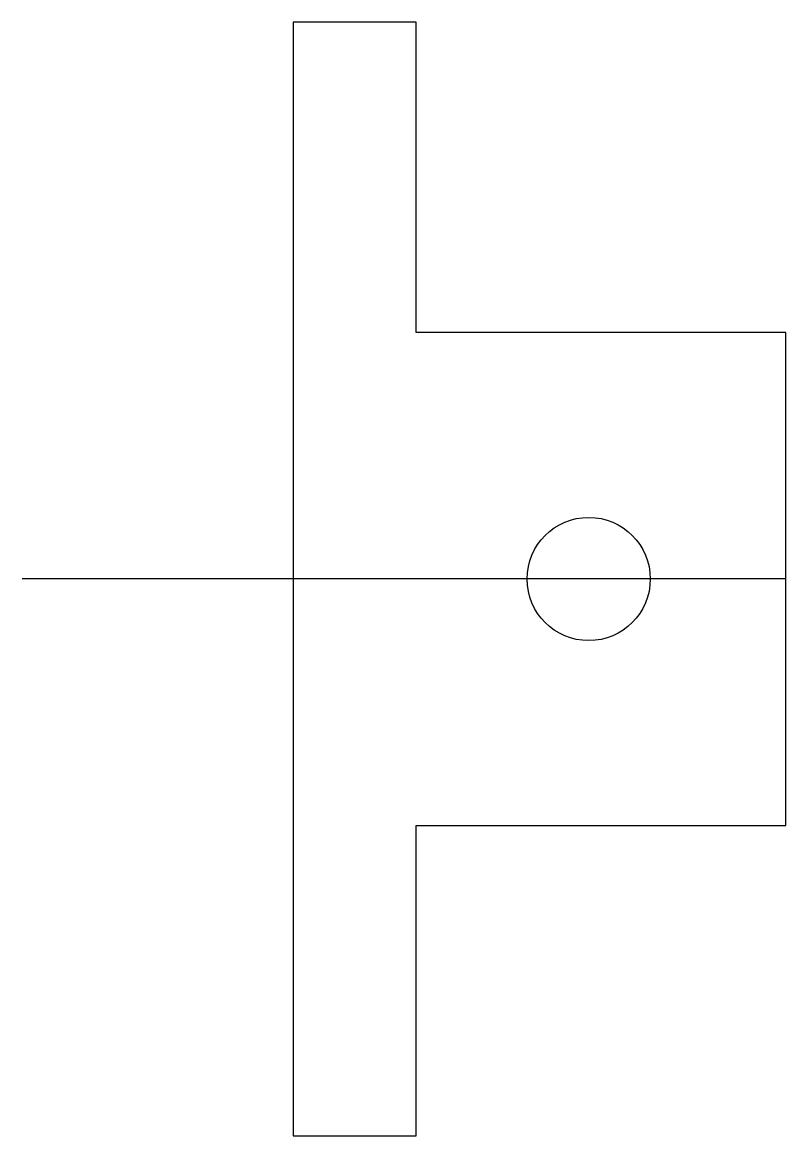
# Model space of a CAD drawing. Header units: millimetres. Extents: x -11 to 20, y 23 to 68.2.
import ezdxf

# ---------------------------------------------------------------- set-up
doc = ezdxf.new("R2010")
doc.units = ezdxf.units.MM
doc.layers.get('0').update_dxf_attribs({"linetype": 'CONTINUOUS'})

msp = doc.modelspace()

# ---------------------------------------------------------------- linework, layer by layer
msp.add_line((20, 45.562), (-11, 45.562))
msp.add_lwpolyline([(5, 55.562), (5, 68.157), (0, 68.157), (0, 22.966), (5, 22.966), (5, 35.562), (20, 35.562), (20, 55.562)], close=True)
msp.add_circle((12, 45.562), 2.5)

doc.saveas('drawing.dxf')
